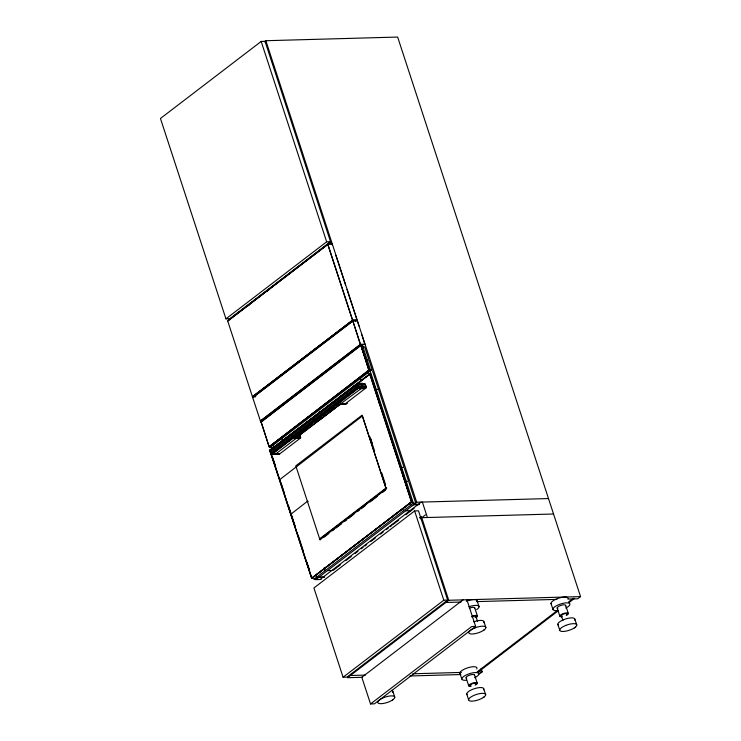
<?xml version="1.0" encoding="UTF-8"?>
<svg xmlns="http://www.w3.org/2000/svg" width="741" height="741" viewBox="0 0 741 741"><rect width="100%" height="100%" fill="white"/><g stroke="black" fill="none" stroke-linecap="round" stroke-linejoin="round"><path stroke-width="1.11" d="M364.961 344.222L360.487 344.546L352.818 320.936L357.301 320.807L359.052 326.244M270.372 451.065L270.743 450.148L269.974 451.065L270.91 452.797L270.076 450.565L356.949 384.116C360.459 382.523 367.693 382.838 365.776 388.08L345.13 403.919L341.823 404.095L341.481 403.53L343.324 403.484M366.054 386.746L357.282 387.404L270.937 454.001L279.524 454.057L300.253 438.218L300.614 437.301L299.772 434.569M345.13 403.919L340.369 404.141L338.748 405.207L361.728 388.191C362.516 387.145 361.728 383.921 360.385 384.079M352.855 320.918L252.681 397.639L352.892 321.001M252.69 397.584L260.462 421.092L360.385 344.408L364.924 344.417L361.793 334.673M355.217 321.548L357.051 320.149L352.633 320.214L252.403 396.787L352.688 320.269L327.809 244.41L227.7 320.964L252.468 396.796L255.747 396.768M227.691 321.122L327.763 244.419L332.237 244.271M313.869 417.164C312.165 418.887 315.407 423.343 318.158 421.138L339.054 405.151L339.193 404.317M270.243 450.389L271.586 454.363L279.524 454.057M366.147 387.163L357.727 387.589L270.937 454.001L272.086 454.261L358.338 388.284C359.116 387.219 358.366 383.523 356.68 384.236C355.504 389.627 362.229 388.997 365.776 388.08M327.865 244.428L352.54 320.316L252.524 396.889M261.147 421.555L269.02 446.647L271.011 446.842L370.685 370.602L362.349 345.111M292.019 433.874C290.287 435.847 293.621 439.737 296.381 438.024L297.484 436.931L296.381 438.024L300.253 438.218M270.474 452.695L356.967 386.394L365.739 385.728M357.495 384.07L270.419 450.213L270.474 451.482M362.766 345.334L360.719 345.593L261.147 422.027L261.091 421.444M370.685 370.602L368.768 370.222L360.867 345.139L369.277 370.639L269.122 446.804L368.768 370.222L370.815 369.963M360.524 344.343L260.332 420.99L262.675 421.008M270.641 450.259L269.715 450.408L311.637 578.323L412.255 501.49L311.85 578.128M270.224 449.917L269.881 450.445L279.672 479.677L362.432 415.979L386.283 488.949L319.936 539.707L295.798 465.867L362.062 415.182L385.913 488.152L319.649 538.837M411.746 501.981L370.12 373.77L369.583 373.686L411.329 501.638L411.977 501.981L370.519 373.807L369.583 373.686M411.977 501.981L370.204 373.547L269.715 450.408L370.519 373.807L370.009 373.584M411.857 501.462L311.637 578.323L412.255 501.49M379.985 403.169L379.151 403.197M391.294 437.774L390.461 437.792M403.836 476.139L403.002 476.157M360.45 344.519L352.818 320.909M260.943 421.944L269.196 446.656L271.011 446.842M366.128 387.524L358.107 387.691L271.141 454.214M393.323 699.365L392.35 700.106A8.938 2.881 -18.1 0 1 379.531 703.607A8.938 2.881 -18.1 0 1 381.884 698.467L383.921 697.559A8.911 2.871 -18.1 0 1 392.943 695.956A8.911 2.871 -18.1 0 1 393.675 699.087L392.35 700.106M484.419 629.683L483.456 630.424A8.938 2.881 -18.1 0 1 470.628 633.925A8.938 2.881 -18.1 0 1 472.98 628.785L474.861 627.942M484.225 696.836L483.262 697.577A8.938 2.881 -18.1 0 1 470.442 701.079A8.938 2.881 -18.1 0 1 472.786 695.938L474.833 695.03A8.911 2.871 -18.1 0 1 483.854 693.428A8.911 2.871 -18.1 0 1 484.586 696.559L483.262 697.577M575.322 627.155L574.358 627.896A8.938 2.881 -18.1 0 1 561.539 631.397A8.938 2.881 -18.1 0 1 563.882 626.256L565.763 625.413M318.158 421.138L318.315 420.286L321.946 417.507M296.483 437.635L339.221 404.984M230.377 319.621L229.034 319.343L330.523 241.705L265.037 41.329L261.175 41.44L160.454 118.477L225.949 318.852L229.812 318.741M264.407 41.811L265.843 40.718L397.648 37.05L580.546 596.607L577.674 598.802L567.856 599.08M225.949 318.852L326.661 241.816L330.523 241.705M229.126 319.612L329.3 242.983L331.681 243.706M247.929 305.885L249.763 304.486M267.214 291.139L269.048 289.731M272.234 448.648L287.193 437.209L286.526 437.496M290.787 434.467L298.855 428.289M303.338 424.862L311.405 418.693M313.202 417.322L323.057 409.773M325.753 407.717L334.719 400.853M338.304 398.112L349.067 389.886M350.854 388.516L352.651 387.135M357.949 383.088L352.873 386.737M360.589 381.069L367.629 375.687M301.087 433.466L309.247 427.224M315.601 422.361L318.315 420.286M330.115 411.255L334.654 407.791M297.539 436.644L339.786 404.373M345.723 404.475L347.548 403.085M320.325 538.818L386.682 488.06M323.456 537.623L328.837 533.511M332.422 530.76L334.219 529.389M336.006 528.018L341.388 523.906M344.973 521.164L346.769 519.793M348.557 518.422L353.04 514.986M357.523 511.559L359.32 510.188M361.117 508.817L365.6 505.39M370.083 501.953L377.252 496.47M382.634 492.357L385.32 490.301M313.397 577.156L314.054 579.156L413.376 503.185L415.747 503.12L408.976 482.428M548.488 498.554L416.683 502.222L413.811 504.417L419.499 504.26M415.747 503.12L316.426 579.092L314.054 579.156M320.01 579.518L421.231 502.092M332.996 570.422L335.738 568.328M335.951 568.162L340.536 564.651M345.76 560.659L351.234 556.472M355.226 553.416L357.977 551.313M361.265 548.794L363.09 547.404M364.915 546.006L366.739 544.607M370.833 541.476L375.428 537.966M380.42 534.15L383.153 532.057M386.441 529.537L388.275 528.138M390.118 526.731L391.952 525.323M393.184 524.387L398.658 520.201M405.725 514.791L414.154 508.345M414.627 510.938L313.915 587.974L343.092 677.237L346.955 677.126L447.666 600.09L418.489 510.827L414.627 510.938L443.803 600.201L343.092 677.237M419.471 517.737L421.296 516.338L448.731 600.275L347.51 677.7L362.544 677.283M420.295 518.774L421.731 517.672L553.546 514.004M422.676 516.977L425.408 514.884M463.051 599.877L361.83 677.302L370.537 703.95L374.4 703.839L475.62 626.414L466.913 599.775M370.537 703.95L471.758 626.525L475.62 626.414M483.456 630.424L484.781 629.405A8.911 2.871 -18.1 0 0 484.049 626.275A8.911 2.871 -18.1 0 0 475.018 627.868L474.87 627.942M477.121 671.865L557.76 610.186M568.634 601.868L573.21 598.367L574.571 598.33L569.079 602.535M477.565 672.532L558.093 610.927M479.325 674.032L482.187 671.846L481.122 668.586M574.358 627.896L575.692 626.877A8.911 2.871 -18.1 0 0 574.951 623.746A8.911 2.871 -18.1 0 0 565.92 625.339L565.772 625.413M296.77 438.246L297.058 436.801L295.798 438.635L275.476 454.168L274.615 453.705M360.682 345.352L361.256 345.158M338.748 405.207L341.453 403.715L342.286 404.002L339.443 404.762M356.495 384.412C357.949 383.551 358.792 387.339 357.986 388.238L271.734 454.214L270.835 453.575M269.993 449.917L311.618 578.128L312.387 578.212M339.665 404.762L341.129 404.169M297.28 437.116L295.464 437.931L295.798 438.635L297.725 438.042L297.465 435.94M269.613 446.888L269.122 446.804L369.416 370L269.613 446.888L268.992 446.573M335.71 400.446C333.913 402.567 337.59 406.54 340.397 404.345M352.623 320.149L357.023 320.093M340.99 403.965L344.861 404.049M229.034 319.343L230.34 319.362M362.655 345.121L360.95 345.149L260.971 422.009M363.099 346.936L364.683 346.899L368.62 358.94M367.397 360.08L368.972 360.033L372.186 369.861L369.815 369.926M370.861 370.231L369.175 370.028L360.867 345.139L368.962 370.102L370.815 370.444M356.995 384.171L364.933 383.866M365.137 384.06L356.449 384.699L270.187 450.676L270.613 452.77M365.304 384.431L356.532 385.088L270.169 451.464M366.008 387.83L357.903 387.895L356.727 384.292M376.196 389.451L378.568 389.386M298.373 435.912L300.198 435.865M300.522 436.884L297.289 436.931M300.614 437.301C296.205 436.625 296.085 438.107 300.605 437.662M300.485 437.968L296.798 437.82M373.742 450.584L374.575 450.556M401.687 467.451L404.058 467.376L372.538 370.945M406.253 481.409L408.624 481.344L404.41 468.451M308.228 501.314L307.395 501.333L290.75 514.291M413.534 504.816L419.258 504.658M353.105 514.328L353.939 514.3M319.936 539.707L320.76 539.68M327.531 570.598L332.107 570.468M319.01 577.119L324.734 576.961M324.012 577.295L318.334 577.452L315.462 579.647L321.14 579.49M443.803 600.201L447.666 600.09M448.731 600.275L580.546 596.607M445.86 602.47L461.004 602.053M477.084 601.599L556.862 599.386M350.382 675.505L365.415 675.088M412.82 673.773L461.374 672.42M477.565 671.967L482.187 671.846M409.949 675.968L460.819 674.551M405.772 510.753L410.375 510.744M272.086 454.261L271.03 453.39M279.255 454.187L271.104 454.122L270.511 452.556M331.459 243.178L329.3 242.983M412.163 501.62L411.57 501.509L369.768 373.584M320.529 412.098L319.704 412.116M328.263 565.179L329.097 565.161M394.61 514.43L395.444 514.402M361.432 539.8L362.266 539.781M270.706 446.842L269.103 446.462M332.163 244.095L332.413 244.725M331.959 244.15L332.329 245.169M358.107 387.691L356.986 384.255M574.877 619.226L576.776 625.043M565.698 605.471L568.347 613.567M561.308 615.651L562.928 620.597M557.167 608L559.816 616.095M550.998 603.452L552.906 609.269M557.816 624.283L559.714 630.1M477.158 600.923L479.066 606.74M483.975 621.755L485.874 627.571M474.796 608L477.445 616.095M475.944 616.54L477.565 621.486M483.78 688.917L485.679 694.725M422.361 502.065L427.418 517.514M474.601 675.153L477.25 683.248M265.843 40.718L416.683 502.222M335.858 255.321L345.565 284.998M346.973 289.323L356.68 318.991M370.167 371.009L413.376 503.185M261.175 41.44L326.661 241.816M367.962 372.704L368.666 374.872M410.505 502.87L411.162 504.88M466.07 677.682L468.72 685.777M459.902 673.134L461.8 678.951M466.71 693.965L468.618 699.782M360.274 378.577L360.987 380.744M402.826 508.752L403.484 510.753M370.685 438.663L372.454 444.072M369.944 436.875L374.575 451.028M381.698 472.814L385.607 484.79M392.878 691.446L394.777 697.253M281.96 438.487L282.664 440.654M324.178 567.652L325.16 570.663M273.077 443.924L274.142 447.175M315.981 575.173L316.639 577.183M270.854 446.98L271.567 449.148M272.873 457.966L275.356 465.552M281.015 482.873L284.192 492.608M288.434 505.584L290.907 513.152M291.269 514.235L295.205 526.286M298.077 535.058L303.449 551.499M306.931 562.15L309.358 569.579M280.024 480.761L311.507 577.063M471.054 685.777A2.908 0.936 -18.1 0 1 470.831 684.527A2.908 0.936 -18.1 0 1 474.536 683.258A2.908 0.936 -18.1 0 1 475.407 684.286M470.905 686.435A4.465 1.436 -18.1 0 1 469.674 684.527A4.465 1.436 -18.1 0 1 476.213 682.591A4.465 1.436 -18.1 0 1 475.166 685.175M466.182 680.257A8.938 2.881 -18.1 0 1 463.718 676.44A8.938 2.881 -18.1 0 1 476.796 672.578A8.938 2.881 -18.1 0 1 474.712 677.746M466.682 678.256A4.465 1.436 -18.1 0 1 469.701 675.116A4.465 1.436 -18.1 0 1 474.481 675.588M460.226 673.819A8.938 2.881 -18.1 0 1 468.284 667.641A8.938 2.881 -18.1 0 1 476.722 668.938M467.043 694.65A8.938 2.881 -18.1 0 1 475.092 688.472A8.938 2.881 -18.1 0 1 483.53 689.769M562.15 616.095A2.908 0.936 -18.1 0 1 561.928 614.845A2.908 0.936 -18.1 0 1 565.633 613.576A2.908 0.936 -18.1 0 1 566.504 614.604M562.002 616.753A4.465 1.436 -18.1 0 1 560.77 614.845A4.465 1.436 -18.1 0 1 567.31 612.909A4.465 1.436 -18.1 0 1 566.263 615.493M557.278 610.575A8.938 2.881 -18.1 0 1 554.814 606.749A8.938 2.881 -18.1 0 1 567.893 602.896A8.938 2.881 -18.1 0 1 565.809 608.055M557.778 608.574A4.465 1.436 -18.1 0 1 560.798 605.434A4.465 1.436 -18.1 0 1 565.578 605.897M558.14 624.969A8.938 2.881 -18.1 0 1 566.189 618.791A8.938 2.881 -18.1 0 1 574.627 620.087M551.332 604.137A8.938 2.881 -18.1 0 1 558.26 598.311A8.938 2.881 -18.1 0 1 568.069 598.395M471.758 616.929A2.908 0.936 -18.1 0 1 475.352 616.123A2.908 0.936 -18.1 0 1 475.166 617.466M472.017 616.243A4.465 1.436 -18.1 0 1 476.843 615.53A4.465 1.436 -18.1 0 1 476.241 617.522M468.933 606.768A8.938 2.881 -18.1 0 1 478.047 605.656A8.938 2.881 -18.1 0 1 476.658 609.584M469.368 608.148A4.465 1.436 -18.1 0 1 474.675 608.426M466.311 601.229A8.938 2.881 -18.1 0 1 476.917 601.785M473.842 621.792A8.938 2.881 -18.1 0 1 483.725 622.616M391.656 690.297A8.938 2.881 -18.1 0 1 392.628 692.298"/></g></svg>
